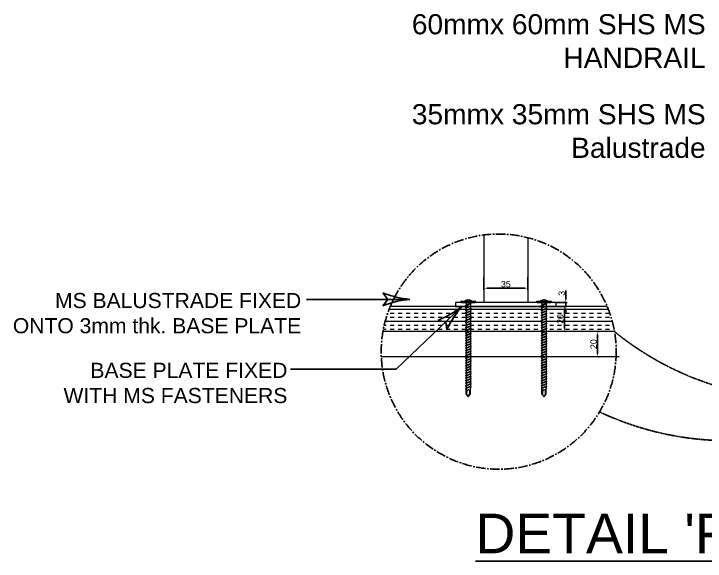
# Model space of a CAD drawing. Header units: millimetres. Extents: x 68727 to 319899, y -4876 to 265722.
# Drawn here: x 164162 to 165879, y -4842 to -3484 of the extents above; entities that cross this region are included whole.
import ezdxf

# ---------------------------------------------------------------- set-up
doc = ezdxf.new("R2010")
doc.units = ezdxf.units.MM
doc.linetypes.add('CENTER2', pattern=[1.125, 0.75, -0.125, 0.125, -0.125])
for name, color, linetype, lineweight in [('HACH', 252, 'Continuous', 13), ('handrail', 250, 'Continuous', 0), ('wall', 5, 'Continuous', 30)]:
    doc.layers.add(name, color=color, linetype=linetype, lineweight=lineweight)
doc.layers.add('TEXTS', color=1, linetype='Continuous')
doc.styles.get("Standard").update_dxf_attribs({"font": 'arial.ttf'})
doc.dimstyles.new('ISO-25', dxfattribs={"dimtxt": 2.5, "dimasz": 2.5, "dimexe": 1.25, "dimexo": 0.625, "dimtad": 1, "dimdec": 0, "dimdsep": 46, "dimtxsty": 'Standard', "dimcen": 2.5, "dimadec": 0, "dimazin": 0, "dimtfac": 1, "dimtdec": 0, "dimtmove": 0, "dimatfit": 3, "dimfxl": 1, "dimarcsym": 0})
doc.dimstyles.new('SC-25', dxfattribs={"dimtxt": 75, "dimasz": 0.4, "dimexe": 1, "dimexo": 100, "dimgap": 25, "dimtad": 1, "dimdec": 0, "dimzin": 0, "dimdsep": 46, "dimtxsty": 'Standard', "dimblk1": 'A1', "dimblk2": 'A1', "dimsah": 1, "dimcen": 0.09, "dimdle": 3, "dimclrd": 1, "dimclre": 1, "dimclrt": 1, "dimadec": 0, "dimazin": 0, "dimtfac": 1, "dimtdec": 0, "dimtofl": 0, "dimtmove": 0, "dimatfit": 2, "dimldrblk": 'A1', "dimfxl": 10, "dimfxlon": 1, "dimtolj": 1, "dimtzin": 0, "dimarcsym": 0})

# ---------------------------------------------------------------- blocks, each defined once
blk = doc.blocks.new('шсмм св. 4.2x75')
for p, q in [((-5.5, 1), (5.5, 1)), ((-5.5, 0), (5.5, 0)), ((-2.2, -0.3), (-1.38, 0)), ((-1.8, -0.43), (-0.74, 0)), ((-0.75, 2), (0.75, 2)), ((1.8, -0.55), (1.8, 0)), ((-1.8, 0), (-2.2, -0.3)), ((-2.2, -0.3), (-1.8, -0.43)), ((-2.2, -2.3), (2.2, -0.67)), ((-1.8, -2), (-2.2, -2.3)), ((-2.2, -2.3), (-1.8, -2.43)), ((-2.2, -4.3), (2.2, -2.67)), ((-1.8, -4), (-2.2, -4.3)), ((-2.2, -4.3), (-1.8, -4.43)), ((-2.2, -6.3), (2.2, -4.67)), ((-1.8, -0.43), (-1.8, -2)), ((-1.8, -2), (1.8, -0.55)), ((-1.8, -2.43), (1.8, -0.97)), ((-1.8, -2.43), (-1.8, -4)), ((-1.8, -4), (1.8, -2.55)), ((-1.8, -4.43), (1.8, -2.97)), ((-1.8, -4.43), (-1.8, -6)), ((-1.8, -6), (1.8, -4.55)), ((-1.8, -6.43), (1.8, -4.97)), ((1.8, -0.55), (2.2, -0.67)), ((2.2, -0.67), (1.8, -0.97)), ((1.8, -0.97), (1.8, -2.55)), ((1.8, -2.55), (2.2, -2.67)), ((2.2, -2.67), (1.8, -2.97)), ((1.8, -2.97), (1.8, -4.55)), ((1.8, -4.55), (2.2, -4.67)), ((2.2, -4.67), (1.8, -4.97)), ((1.8, -4.97), (1.8, -6.55)), ((-1.8, -6), (-2.2, -6.3)), ((-2.2, -6.3), (-1.8, -6.43)), ((-2.2, -8.3), (2.2, -6.67)), ((-1.8, -8), (-2.2, -8.3)), ((-2.2, -8.3), (-1.8, -8.43)), ((-2.2, -10.3), (2.2, -8.67)), ((-1.8, -10), (-2.2, -10.3)), ((-2.2, -10.3), (-1.8, -10.43)), ((-2.2, -12.3), (2.2, -10.67)), ((-1.8, -6.43), (-1.8, -8)), ((-1.8, -8), (1.8, -6.55)), ((-1.8, -8.43), (1.8, -6.97)), ((-1.8, -8.43), (-1.8, -10)), ((-1.8, -10), (1.8, -8.55)), ((-1.8, -10.43), (1.8, -8.97)), ((-1.8, -10.43), (-1.8, -12)), ((-1.8, -12), (1.8, -10.55)), ((-1.8, -12.43), (1.8, -10.97)), ((1.8, -6.55), (2.2, -6.67)), ((2.2, -6.67), (1.8, -6.97)), ((1.8, -6.97), (1.8, -8.55)), ((1.8, -8.55), (2.2, -8.67)), ((2.2, -8.67), (1.8, -8.97)), ((1.8, -8.97), (1.8, -10.55)), ((1.8, -10.55), (2.2, -10.67)), ((2.2, -10.67), (1.8, -10.97)), ((1.8, -10.97), (1.8, -12.55)), ((-1.8, -12), (-2.2, -12.3)), ((-2.2, -12.3), (-1.8, -12.43)), ((-2.2, -14.3), (2.2, -12.67)), ((-1.8, -14), (-2.2, -14.3)), ((-2.2, -14.3), (-1.8, -14.43)), ((-2.2, -16.3), (2.2, -14.67)), ((-1.8, -16), (-2.2, -16.3)), ((-2.2, -16.3), (-1.8, -16.43)), ((-1.8, -12.43), (-1.8, -14)), ((-1.8, -14), (1.8, -12.55)), ((-1.8, -14.43), (1.8, -12.97)), ((-1.8, -14.43), (-1.8, -16)), ((-1.8, -16), (1.8, -14.55)), ((-1.8, -16.43), (1.8, -14.97)), ((-1.8, -16.43), (-1.8, -18)), ((1.8, -12.55), (2.2, -12.67)), ((2.2, -12.67), (1.8, -12.97)), ((1.8, -12.97), (1.8, -14.55)), ((1.8, -14.55), (2.2, -14.67)), ((2.2, -14.67), (1.8, -14.97)), ((1.8, -14.97), (1.8, -16.55)), ((-2.2, -18.3), (2.2, -16.67)), ((-1.8, -18), (-2.2, -18.3)), ((-2.2, -18.3), (-1.8, -18.43)), ((-2.2, -20.3), (2.2, -18.67)), ((-1.8, -20), (-2.2, -20.3)), ((-2.2, -20.3), (-1.8, -20.43)), ((-2.2, -22.3), (2.2, -20.67)), ((-1.8, -22), (-2.2, -22.3)), ((-1.8, -18), (1.8, -16.55)), ((-1.8, -18.43), (1.8, -16.97)), ((-1.8, -18.43), (-1.8, -20)), ((-1.8, -20), (1.8, -18.55)), ((-1.8, -20.43), (1.8, -18.97)), ((-1.8, -20.43), (-1.8, -22)), ((-1.8, -22), (1.8, -20.55)), ((-1.8, -22.43), (1.8, -20.97)), ((1.8, -16.55), (2.2, -16.67)), ((2.2, -16.67), (1.8, -16.97)), ((1.8, -16.97), (1.8, -18.55)), ((1.8, -18.55), (2.2, -18.67)), ((2.2, -18.67), (1.8, -18.97)), ((1.8, -18.97), (1.8, -20.55)), ((1.8, -20.55), (2.2, -20.67)), ((2.2, -20.67), (1.8, -20.97)), ((1.8, -20.97), (1.8, -22.55)), ((-2.2, -22.3), (-1.8, -22.43)), ((-2.2, -24.3), (2.2, -22.67)), ((-1.8, -24), (-2.2, -24.3)), ((-2.2, -24.3), (-1.8, -24.43)), ((-2.2, -26.3), (2.2, -24.67)), ((-1.8, -26), (-2.2, -26.3)), ((-2.2, -26.3), (-1.8, -26.43)), ((-2.2, -28.3), (2.2, -26.67)), ((-1.8, -22.43), (-1.8, -24)), ((-1.8, -24), (1.8, -22.55)), ((-1.8, -24.43), (1.8, -22.97)), ((-1.8, -24.43), (-1.8, -26)), ((-1.8, -26), (1.8, -24.55)), ((-1.8, -26.43), (1.8, -24.97)), ((-1.8, -26.43), (-1.8, -28)), ((-1.8, -28), (1.8, -26.55)), ((-1.8, -28.43), (1.8, -26.97)), ((1.8, -22.55), (2.2, -22.67)), ((2.2, -22.67), (1.8, -22.97)), ((1.8, -22.97), (1.8, -24.55)), ((1.8, -24.55), (2.2, -24.67)), ((2.2, -24.67), (1.8, -24.97)), ((1.8, -24.97), (1.8, -26.55)), ((1.8, -26.55), (2.2, -26.67)), ((2.2, -26.67), (1.8, -26.97)), ((1.8, -26.97), (1.8, -28.55)), ((-1.8, -28), (-2.2, -28.3)), ((-2.2, -28.3), (-1.8, -28.43)), ((-2.2, -30.3), (2.2, -28.67)), ((-1.8, -30), (-2.2, -30.3)), ((-2.2, -30.3), (-1.8, -30.43)), ((-2.2, -32.3), (2.2, -30.67)), ((-1.8, -32), (-2.2, -32.3)), ((-2.2, -32.3), (-1.8, -32.43)), ((-2.2, -34.3), (2.2, -32.67)), ((-1.8, -28.43), (-1.8, -30)), ((-1.8, -30), (1.8, -28.55)), ((-1.8, -30.43), (1.8, -28.97)), ((-1.8, -30.43), (-1.8, -32)), ((-1.8, -32), (1.8, -30.55)), ((-1.8, -32.43), (1.8, -30.97)), ((-1.8, -32.43), (-1.8, -34)), ((-1.8, -34), (1.8, -32.55)), ((-1.8, -34.43), (1.8, -32.97)), ((1.8, -28.55), (2.2, -28.67)), ((2.2, -28.67), (1.8, -28.97)), ((1.8, -28.97), (1.8, -30.55)), ((1.8, -30.55), (2.2, -30.67)), ((2.2, -30.67), (1.8, -30.97)), ((1.8, -30.97), (1.8, -32.55)), ((1.8, -32.55), (2.2, -32.67)), ((2.2, -32.67), (1.8, -32.97)), ((1.8, -32.97), (1.8, -34.55)), ((-1.8, -34), (-2.2, -34.3)), ((-2.2, -34.3), (-1.8, -34.43)), ((-2.2, -36.3), (2.2, -34.67)), ((-1.8, -36), (-2.2, -36.3)), ((-2.2, -36.3), (-1.8, -36.43)), ((-2.2, -38.3), (2.2, -36.67)), ((-1.8, -38), (-2.2, -38.3)), ((-2.2, -38.3), (-1.8, -38.43)), ((-1.8, -34.43), (-1.8, -36)), ((-1.8, -36), (1.8, -34.55)), ((-1.8, -36.43), (1.8, -34.97)), ((-1.8, -36.43), (-1.8, -38)), ((-1.8, -38), (1.8, -36.55)), ((-1.8, -38.43), (1.8, -36.97)), ((-1.8, -38.43), (-1.8, -40)), ((1.8, -34.55), (2.2, -34.67)), ((2.2, -34.67), (1.8, -34.97)), ((1.8, -34.97), (1.8, -36.55)), ((1.8, -36.55), (2.2, -36.67)), ((2.2, -36.67), (1.8, -36.97)), ((1.8, -36.97), (1.8, -38.55)), ((-2.2, -40.3), (2.2, -38.67)), ((-1.8, -40), (-2.2, -40.3)), ((-2.2, -40.3), (-1.8, -40.43)), ((-2.2, -42.3), (2.2, -40.67)), ((-1.8, -42), (-2.2, -42.3)), ((-2.2, -42.3), (-1.8, -42.43)), ((-2.2, -44.3), (2.2, -42.67)), ((-1.8, -44), (-2.2, -44.3)), ((-1.8, -40), (1.8, -38.55)), ((-1.8, -40.43), (1.8, -38.97)), ((-1.8, -40.43), (-1.8, -42)), ((-1.8, -42), (1.8, -40.55)), ((-1.8, -42.43), (1.8, -40.97)), ((-1.8, -42.43), (-1.8, -44)), ((-1.8, -44), (1.8, -42.55)), ((-1.8, -44.43), (1.8, -42.97)), ((1.8, -38.55), (2.2, -38.67)), ((2.2, -38.67), (1.8, -38.97)), ((1.8, -38.97), (1.8, -40.55)), ((1.8, -40.55), (2.2, -40.67)), ((2.2, -40.67), (1.8, -40.97)), ((1.8, -40.97), (1.8, -42.55)), ((1.8, -42.55), (2.2, -42.67)), ((2.2, -42.67), (1.8, -42.97)), ((1.8, -42.97), (1.8, -44.55)), ((-2.2, -44.3), (-1.8, -44.43)), ((-2.2, -46.3), (2.2, -44.67)), ((-1.8, -46), (-2.2, -46.3)), ((-2.2, -46.3), (-1.8, -46.43)), ((-2.2, -48.3), (2.2, -46.67)), ((-1.8, -48), (-2.2, -48.3)), ((-2.2, -48.3), (-1.8, -48.43)), ((-2.2, -50.3), (2.2, -48.67)), ((-1.8, -44.43), (-1.8, -46)), ((-1.8, -46), (1.8, -44.55)), ((-1.8, -46.43), (1.8, -44.97)), ((-1.8, -46.43), (-1.8, -48)), ((-1.8, -48), (1.8, -46.55)), ((-1.8, -48.43), (1.8, -46.97)), ((-1.8, -48.43), (-1.8, -50)), ((-1.8, -50), (1.8, -48.55)), ((-1.8, -50.43), (1.8, -48.97)), ((1.8, -44.55), (2.2, -44.67)), ((2.2, -44.67), (1.8, -44.97)), ((1.8, -44.97), (1.8, -46.55)), ((1.8, -46.55), (2.2, -46.67)), ((2.2, -46.67), (1.8, -46.97)), ((1.8, -46.97), (1.8, -48.55)), ((1.8, -48.55), (2.2, -48.67)), ((2.2, -48.67), (1.8, -48.97)), ((1.8, -48.97), (1.8, -50.55)), ((-1.8, -50), (-2.2, -50.3)), ((-2.2, -50.3), (-1.8, -50.43)), ((-2.2, -52.3), (2.2, -50.67)), ((-1.8, -52), (-2.2, -52.3)), ((-2.2, -52.3), (-1.8, -52.43)), ((-2.2, -54.3), (2.2, -52.67)), ((-1.8, -54), (-2.2, -54.3)), ((-2.2, -54.3), (-1.8, -54.43)), ((-2.2, -56.3), (2.2, -54.67)), ((-1.8, -50.43), (-1.8, -52)), ((-1.8, -52), (1.8, -50.55)), ((-1.8, -52.43), (1.8, -50.97)), ((-1.8, -52.43), (-1.8, -54)), ((-1.8, -54), (1.8, -52.55)), ((-1.8, -54.43), (1.8, -52.97)), ((-1.8, -54.43), (-1.8, -56)), ((-1.8, -56), (1.8, -54.55)), ((-1.8, -56.43), (1.8, -54.97)), ((1.8, -50.55), (2.2, -50.67)), ((2.2, -50.67), (1.8, -50.97)), ((1.8, -50.97), (1.8, -52.55)), ((1.8, -52.55), (2.2, -52.67)), ((2.2, -52.67), (1.8, -52.97)), ((1.8, -52.97), (1.8, -54.55)), ((1.8, -54.55), (2.2, -54.67)), ((2.2, -54.67), (1.8, -54.97)), ((1.8, -54.97), (1.8, -56.55)), ((-1.8, -56), (-2.2, -56.3)), ((-2.2, -56.3), (-1.8, -56.43)), ((-2.2, -58.3), (2.2, -56.67)), ((-1.8, -58), (-2.2, -58.3)), ((-2.2, -58.3), (-1.8, -58.43)), ((-2.2, -60.3), (2.2, -58.67)), ((-1.8, -60), (-2.2, -60.3)), ((-2.2, -60.3), (-1.8, -60.43)), ((-1.8, -56.43), (-1.8, -58)), ((-1.8, -58), (1.8, -56.55)), ((-1.8, -58.43), (1.8, -56.97)), ((-1.8, -58.43), (-1.8, -60)), ((-1.8, -60), (1.8, -58.55)), ((-1.8, -60.43), (1.8, -58.97)), ((-1.8, -60.43), (-1.8, -62)), ((-1.8, -62), (1.8, -60.55)), ((1.8, -56.55), (2.2, -56.67)), ((2.2, -56.67), (1.8, -56.97)), ((1.8, -56.97), (1.8, -58.55)), ((1.8, -58.55), (2.2, -58.67)), ((2.2, -58.67), (1.8, -58.97)), ((1.8, -58.97), (1.8, -60.55)), ((1.8, -60.55), (2.2, -60.67)), ((-2.2, -62.3), (2.2, -60.67)), ((-1.8, -62), (-2.2, -62.3)), ((-2.2, -62.3), (-1.8, -62.43)), ((-2.2, -64.3), (2.2, -62.67)), ((-1.8, -64), (-2.2, -64.3)), ((-2.2, -64.3), (-1.8, -64.43)), ((-2.2, -66.3), (2.2, -64.67)), ((-1.8, -66), (-2.2, -66.3)), ((-1.8, -62.43), (1.8, -60.97)), ((-1.8, -62.43), (-1.8, -64)), ((-1.8, -64), (1.8, -62.55)), ((-1.8, -64.43), (1.8, -62.97)), ((-1.8, -64.43), (-1.8, -66)), ((-1.8, -66), (1.8, -64.55)), ((-1.8, -66.43), (1.8, -64.97)), ((2.2, -60.67), (1.8, -60.97)), ((1.8, -60.97), (1.8, -62.55)), ((1.8, -62.55), (2.2, -62.67)), ((2.2, -62.67), (1.8, -62.97)), ((1.8, -62.97), (1.8, -64.55)), ((1.8, -64.55), (2.2, -64.67)), ((2.2, -64.67), (1.8, -64.97)), ((1.8, -64.97), (1.8, -66.55)), ((1.8, -64.97), (1.8, -66.55)), ((-2.2, -66.3), (-1.8, -66.43)), ((-1.8, -73), (-1.8, -66.43)), ((-1.8, -66.43), (-1.8, -68)), ((-1.8, -68.43), (-1.8, -70)), ((-1.31, -68), (2.2, -66.68)), ((-1.31, -68), (-0.3, -67.46)), ((-1.31, -68), (-0.62, -68)), ((-0.62, -68), (1.8, -66.97)), ((-0.3, -67.46), (1.8, -66.55)), ((1.8, -66.55), (2.2, -66.68)), ((1.8, -66.55), (2.2, -66.67)), ((2.2, -66.67), (1.8, -66.97)), ((2.2, -66.68), (1.8, -66.97)), ((1.8, -73), (1.8, -66.97)), ((1.8, -66.97), (1.8, -68.55)), ((-1.8, -73), (0, -75)), ((0, -75), (1.8, -73)), ((0.8, -73), (0, -75)), ((1.8, -73), (0.8, -73))]:
    blk.add_line(p, q)
blk.add_lwpolyline([(-0.4, -74.55), (-0.47, -74.43), (-0.54, -74.29), (-0.61, -74.15), (-0.69, -74), (-0.76, -73.85), (-0.82, -73.7), (-0.89, -73.55), (-0.94, -73.4), (-0.98, -73.25), (-1.02, -73.11), (-1.05, -72.97), (-1.07, -72.83), (-1.08, -72.69), (-1.09, -72.54), (-1.09, -72.4), (-1.09, -72.24), (-1.08, -72.08), (-1.07, -71.91), (-1.06, -71.74), (-1.04, -71.57), (-1.01, -71.4), (-0.98, -71.23), (-0.95, -71.06), (-0.92, -70.89), (-0.88, -70.73), (-0.84, -70.58), (-0.79, -70.43), (-0.75, -70.29), (-0.7, -70.16), (-0.66, -70.04), (-0.62, -69.93), (-0.58, -69.83), (-0.54, -69.75), (-0.5, -69.68), (-0.47, -69.62), (-0.44, -69.57), (-0.4, -69.52), (-0.37, -69.49), (-0.33, -69.46), (-0.28, -69.43), (-0.23, -69.41), (-0.18, -69.4), (-0.12, -69.38), (-0.07, -69.37), (-0.01, -69.36), (0.05, -69.36), (0.11, -69.36), (0.17, -69.36), (0.22, -69.37), (0.27, -69.38), (0.32, -69.39), (0.37, -69.4), (0.41, -69.42), (0.46, -69.44), (0.5, -69.46), (0.54, -69.49), (0.59, -69.51), (0.64, -69.54), (0.68, -69.58), (0.73, -69.62), (0.77, -69.66), (0.82, -69.71), (0.86, -69.77), (0.9, -69.84), (0.94, -69.92), (0.97, -70.03), (1, -70.21), (1, -70.48), (0.99, -70.87), (0.96, -71.4), (0.9, -72.1), (0.8, -73)])
for centre, radius, start, end in [((-5.5, 0.5), 0.5, 90, 270), ((0, -2.72), 4.78, 99.0311, 128.8939), ((0, -2.72), 4.78, 51.1061, 80.9689), ((5.5, 0.5), 0.5, 270, 90)]:
    blk.add_arc(centre, radius, start, end)
blk = doc.blocks.new('*D794')
at = {"color": 0, "lineweight": -2, "transparency": 16777216}
for p, q in [((111.9, -37.88), (111.9, -47.88)), ((146.9, -37.88), (146.9, -47.88)), ((114.4, -46.63), (144.4, -46.63))]:
    blk.add_line(p, q, dxfattribs=at)
at = {"color": 0, "transparency": 16777216}
for points in [[(114.4, -46.22), (114.4, -47.05), (111.9, -46.63)], [(144.4, -46.22), (144.4, -47.05), (146.9, -46.63)]]:
    blk.add_solid(points, dxfattribs=at)
at = {"layer": 'Defpoints', "color": 0, "transparency": 16777216}
for p in [(111.9, -37.26), (146.9, -37.26), (146.9, -46.63)]:
    blk.add_point(p, dxfattribs=at)
at = {"color": 0, "transparency": 16777216, "insert": (129.4, -43.45), "char_height": 5, "attachment_point": 5}
blk.add_mtext('35', dxfattribs=at)
blk = doc.blocks.new('*D257')
at = {"color": 0, "lineweight": -2, "transparency": 16777216}
for p, q in [((177.11, -55.48), (177.11, -48.45)), ((170.02, -57.98), (178.36, -57.98)), ((177.11, -61.15), (177.11, -57.98)), ((170.02, -61.15), (178.36, -61.15)), ((177.11, -63.65), (177.11, -66.15))]:
    blk.add_line(p, q, dxfattribs=at)
at = {"color": 0, "transparency": 16777216}
for points in [[(176.69, -55.48), (177.53, -55.48), (177.11, -57.98)], [(176.69, -63.65), (177.53, -63.65), (177.11, -61.15)]]:
    blk.add_solid(points, dxfattribs=at)
at = {"layer": 'Defpoints', "color": 0, "transparency": 16777216}
for p in [(169.4, -57.98), (177.11, -57.98), (169.4, -61.15)]:
    blk.add_point(p, dxfattribs=at)
at = {"color": 0, "transparency": 16777216, "insert": (173.93, -50.71), "char_height": 5, "attachment_point": 5, "rotation": 90}
blk.add_mtext('3', dxfattribs=at)
blk = doc.blocks.new('*D256')
at = {"color": 0, "lineweight": -2, "transparency": 16777216}
for p, q in [((175.99, -78.65), (175.99, -63.65)), ((176.61, -61.15), (177.24, -61.15)), ((176.61, -81.15), (177.24, -81.15))]:
    blk.add_line(p, q, dxfattribs=at)
at = {"color": 0, "transparency": 16777216}
for points in [[(175.57, -63.65), (176.41, -63.65), (175.99, -61.15)], [(175.57, -78.65), (176.41, -78.65), (175.99, -81.15)]]:
    blk.add_solid(points, dxfattribs=at)
at = {"layer": 'Defpoints', "color": 0, "transparency": 16777216}
for p in [(175.99, -61.15), (175.99, -61.15), (175.99, -81.15)]:
    blk.add_point(p, dxfattribs=at)
at = {"color": 0, "transparency": 16777216, "insert": (172.81, -71.15), "char_height": 5, "attachment_point": 5, "rotation": 90}
blk.add_mtext('20', dxfattribs=at)
blk = doc.blocks.new('*D255')
at = {"color": 0, "lineweight": -2, "transparency": 16777216}
for p, q in [((203.09, -81.15), (203.72, -81.15)), ((202.47, -98.65), (202.47, -83.65)), ((203.09, -101.15), (203.72, -101.15))]:
    blk.add_line(p, q, dxfattribs=at)
at = {"color": 0, "transparency": 16777216}
for points in [[(202.05, -83.65), (202.88, -83.65), (202.47, -81.15)], [(202.05, -98.65), (202.88, -98.65), (202.47, -101.15)]]:
    blk.add_solid(points, dxfattribs=at)
at = {"layer": 'Defpoints', "color": 0, "transparency": 16777216}
for p in [(202.47, -81.15), (202.47, -81.15), (202.47, -101.15)]:
    blk.add_point(p, dxfattribs=at)
at = {"color": 0, "transparency": 16777216, "insert": (199.29, -91.15), "char_height": 5, "attachment_point": 5, "rotation": 90}
blk.add_mtext('20', dxfattribs=at)
blk = doc.blocks.new('A1')
at = {"layer": 'wall', "color": 1}
for p, q in [((-138.1, 0), (-167.3, 40.5)), ((-167.3, -40.5), (-138.1, 0))]:
    blk.add_line(p, q, dxfattribs=at)
for centre, start, end in [((53.3, 586.5), 248, 264.8035), ((53.3, -586.5), 95.1965, 112)]:
    blk.add_arc(centre, 588.9, start, end, dxfattribs=at)
blk = doc.blocks.new('dfgbert')
at = {"layer": 'HACH'}
h = blk.add_hatch(dxfattribs=at)
h.set_pattern_fill('INSUL', color=256)
h.paths.add_polyline_path([(161.61, -61.15), (161.61, -62.52), (162.01, -62.65), (161.61, -62.95), (161.61, -64.52), (162.01, -64.65), (161.61, -64.95), (161.61, -66.52), (162.01, -66.65), (161.61, -66.95), (161.61, -68.52), (162.01, -68.65), (161.61, -68.95), (161.61, -70.52), (162.01, -70.65), (161.61, -70.95), (161.61, -72.52), (162.01, -72.65), (161.61, -72.95), (161.61, -74.52), (162.01, -74.65), (161.61, -74.95), (161.61, -76.52), (162.01, -76.65), (161.61, -76.95), (161.61, -78.52), (162.01, -78.65), (161.61, -78.95), (161.61, -80.52), (162.01, -80.65), (161.61, -80.95), (161.61, -81.15), (215.9, -81.15, 0.055823), (210.09, -61.15)])
h.paths.add_polyline_path([(158.01, -81.15), (158.01, -80.4), (157.61, -80.28), (158.01, -79.98), (158.01, -78.4), (157.61, -78.28), (158.01, -77.98), (158.01, -76.4), (157.61, -76.28), (158.01, -75.98), (158.01, -74.4), (157.61, -74.28), (158.01, -73.98), (158.01, -72.4), (157.61, -72.28), (158.01, -71.98), (158.01, -70.4), (157.61, -70.28), (158.01, -69.98), (158.01, -68.4), (157.61, -68.28), (158.01, -67.98), (158.01, -66.4), (157.61, -66.28), (158.01, -65.98), (158.01, -64.4), (157.61, -64.28), (158.01, -63.98), (158.01, -62.4), (157.61, -62.28), (158.01, -61.98), (158.01, -61.15), (101.32, -61.15), (101.32, -62.52), (101.72, -62.65), (101.32, -62.95), (101.32, -64.52), (101.72, -64.65), (101.32, -64.95), (101.32, -66.52), (101.72, -66.65), (101.32, -66.95), (101.32, -68.52), (101.72, -68.65), (101.32, -68.95), (101.32, -70.52), (101.72, -70.65), (101.32, -70.95), (101.32, -72.52), (101.72, -72.65), (101.32, -72.95), (101.32, -74.52), (101.72, -74.65), (101.32, -74.95), (101.32, -76.52), (101.72, -76.65), (101.32, -76.95), (101.32, -78.52), (101.72, -78.65), (101.32, -78.95), (101.32, -80.52), (101.72, -80.65), (101.32, -80.95), (101.32, -81.15)])
h.paths.add_polyline_path([(97.72, -81.15), (97.72, -80.4), (97.32, -80.28), (97.72, -79.98), (97.72, -78.4), (97.32, -78.28), (97.72, -77.98), (97.72, -76.4), (97.32, -76.28), (97.72, -75.98), (97.72, -74.4), (97.32, -74.28), (97.72, -73.98), (97.72, -72.4), (97.32, -72.28), (97.72, -71.98), (97.72, -70.4), (97.32, -70.28), (97.72, -69.98), (97.72, -68.4), (97.32, -68.28), (97.72, -67.98), (97.72, -66.4), (97.32, -66.28), (97.72, -65.98), (97.72, -64.4), (97.32, -64.28), (97.72, -63.98), (97.72, -62.4), (97.32, -62.28), (97.72, -61.98), (97.72, -61.15), (89.4, -61.15), (37.32, -61.15, 0.055823), (31.51, -81.15)])
at = {"color": 3, "linetype": 'CENTER2', "ltscale": 10}
blk.add_circle((123.71, -97.08), 93.56, dxfattribs=at)
at = {"layer": 'handrail', "color": 252, "lineweight": 5}
for p, q in [((111.9, -4.26), (111.9, -57.98)), ((146.9, -6.44), (146.9, -57.98))]:
    blk.add_line(p, q, dxfattribs=at)
blk.add_lwpolyline([(89.4, -61.15), (169.4, -61.15), (169.4, -57.98), (89.4, -57.98)], close=True, dxfattribs=at)
at = {"layer": 'wall', "color": 4, "lineweight": 0}
for p, q in [((210.09, -61.15), (37.32, -61.15)), ((215.9, -81.15), (31.51, -81.15))]:
    blk.add_line(p, q, dxfattribs=at)
at = {"layer": 'wall', "lineweight": 15, "ltscale": 10}
blk.add_lwpolyline([(219.76, -101.15), (30.23, -101.15)], dxfattribs=at)
at = {"layer": 'HACH'}
for p in [(99.52, -57.98), (159.81, -57.98)]:
    blk.add_blockref('шсмм св. 4.2x75', p, dxfattribs=at)
dim = blk.add_linear_dim(base=(146.9, -46.63), p1=(111.9, -37.26), p2=(146.9, -37.26), dimstyle='ISO-25', override={"dimtxt": 5})
dim.commit()
dim.dimension.update_dxf_attribs({"geometry": '*D794', "text_midpoint": (129.4, -43.45)})
for base, p1, p2, picture, middle in [((177.11, -57.98), (169.4, -61.15), (169.4, -57.98), '*D257', (173.93, -50.71)), ((175.99, -61.15), (175.99, -81.15), (175.99, -61.15), '*D256', (172.81, -71.15)), ((202.47, -81.15), (202.47, -101.15), (202.47, -81.15), '*D255', (199.29, -91.15))]:
    dim = blk.add_linear_dim(base=base, p1=p1, p2=p2, angle=90, dimstyle='ISO-25', override={"dimtxt": 5})
    dim.commit()
    dim.dimension.update_dxf_attribs({"geometry": picture, "text_midpoint": middle})

msp = doc.modelspace()

# ---------------------------------------------------------------- linework, layer by layer
at = {"color": 3, "linetype": 'CENTER2'}
for centre, radius, start, end in [((166125.4, -3692.5), 747.5, 230.8768, 290.5626), ((165936.3, -3790.3), 752.7, 244.8771, 306.8759)]:
    msp.add_arc(centre, radius, start, end, dxfattribs=at)

# ---------------------------------------------------------------- block references
at = {"xscale": 3.117821642651279, "yscale": 3.117821642651279, "zscale": 3.117821642651279}
msp.add_blockref('dfgbert', (164980.6, -4019.4), dxfattribs=at)

# ---------------------------------------------------------------- texts
at = {"layer": 'TEXTS', "linetype": 'Continuous', "lineweight": 25}
for s, width, gutter_width, insert, char_height, attachment_point, rotation in [('60mmx 60mm SHS MS HANDRAIL', 1011.877, 12.5, (165880.2, -3484.8), 50, 3, 0), ('35mmx 35mm SHS MS Balustrade', 1011.877, 12.5, (165880.2, -3708.1), 50, 3, 0), ('\\pxqr;MS BALUSTRADE FIXED ONTO 3mm thk. BASE PLATE', 758.908, 9.38, (164117, -4176.6), 37.5, 1, 360), ('\\pxqr;BASE PLATE FIXED \\PWITH MS FASTENERS ', 758.908, 9.38, (164082.7, -4349.8), 37.5, 1, 360), ("{\\L DETAIL 'F'}", 1989.045, 24.6, (165270.3, -4724.1), 98.285, 1, 360)]:
    msp.add_mtext_dynamic_manual_height_columns(s, width=width, gutter_width=gutter_width, heights=[0], dxfattribs=dict(at, insert=insert, char_height=char_height, attachment_point=attachment_point, rotation=rotation))

# ---------------------------------------------------------------- leaders
for points, override in [([(165145.9, -4192.5), (164889.3, -4192.5)], {"dimgap": 25, "dimtad": 0}), ([(165274.9, -4210), (165111.8, -4365.7), (164849.3, -4365.7)], {"dimtad": 0})]:
    msp.add_leader(points, dimstyle='SC-25', override=override)

doc.saveas('drawing.dxf')
